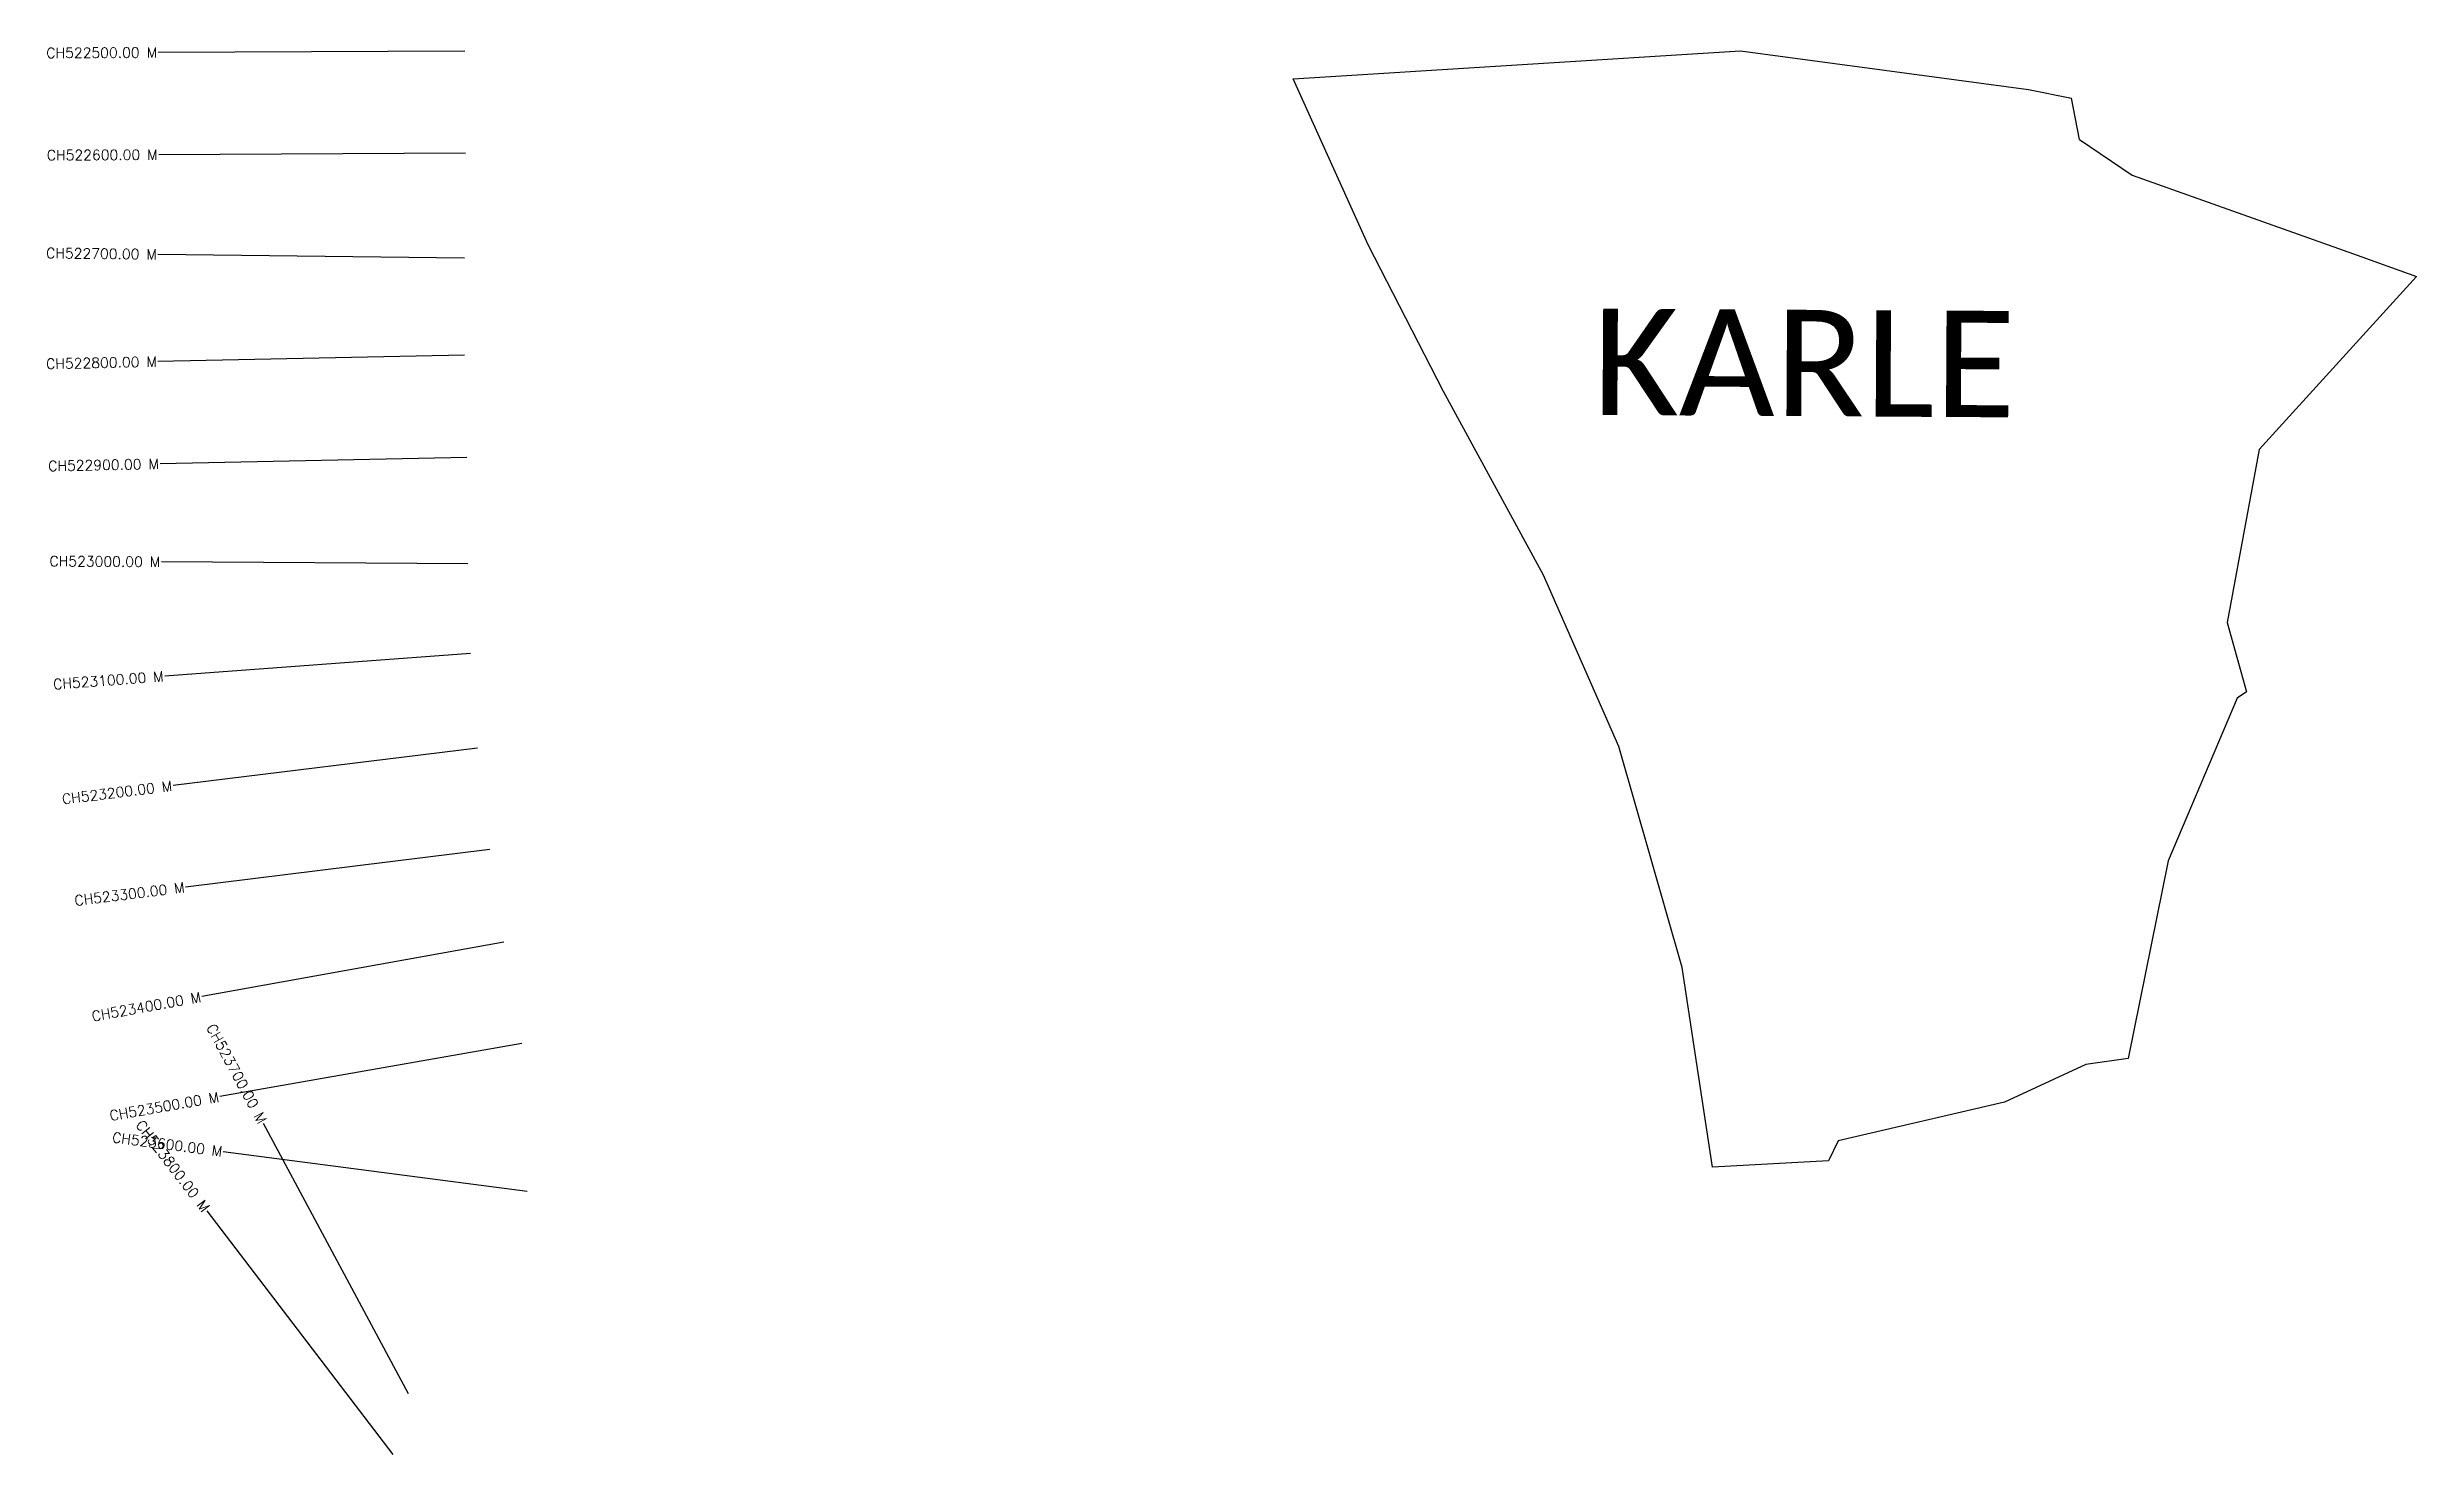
# Model space of a CAD drawing. Header units: metres. Extents: x 318113 to 320431, y 1876443 to 1877820.
import ezdxf
from ezdxf.enums import TextEntityAlignment as Align

# ---------------------------------------------------------------- set-up
doc = ezdxf.new("R2010")
doc.units = ezdxf.units.M
for name, color, linetype in [('CS', 134, 'Continuous'), ('CSMark', 6, 'Continuous'), ('village', 3, 'Continuous'), ('VILLAGE NAME', 250, 'Continuous')]:
    doc.layers.add(name, color=color, linetype=linetype)
doc.styles.get("Standard").update_dxf_attribs({"font": 'simplex.shx'})

msp = doc.modelspace()

# ---------------------------------------------------------------- linework, layer by layer
at = {"color": 6, "flags": 128}
msp.add_lwpolyline([(320101.2, 1877729.3), (320093.5, 1877769.9)], dxfattribs=at)
at = {"layer": 'CS'}
for p, q in [((318521.6, 1877816), (318221.6, 1877814.6)), ((318522.1, 1877716), (318222.1, 1877714.6)), ((318521.4, 1877613.5), (318221.4, 1877617.1)), ((318521.3, 1877518.4), (318221.4, 1877512.2)), ((318523.4, 1877418.4), (318223.4, 1877412.3)), ((318524.7, 1877314.4), (318224.7, 1877316.3)), ((318527.2, 1877226.5), (318228, 1877204.5)), ((318533.9, 1877134.1), (318236.2, 1877097.4)), ((318546.2, 1877034.9), (318248.4, 1876998.1)), ((318559.7, 1876944.3), (318264.4, 1876891)), ((318577.5, 1876845.2), (318282, 1876793.2)), ((318466.6, 1876502.5), (318324.6, 1876766.8)), ((318582.7, 1876700.2), (318285.3, 1876739.2)), ((318451.5, 1876442.9), (318269.4, 1876681.3))]:
    msp.add_line(p, q, dxfattribs=at)
at = {"layer": 'village', "color": 6}
for points in [[(320369.2, 1877617.5, 0), (320431, 1877595.5, 0), (320277, 1877426.2, 0), (320245.7, 1877257.1, 0), (320264.5, 1877189.2, 0), (320255.6, 1877182.8, 0), (320187.8, 1877023.9, 0), (320148.7, 1876830.5, 0), (320107.3, 1876824.6, 0), (320027.8, 1876787.6, 0), (319865.2, 1876749.8, 0), (319855.7, 1876730.4, 0), (319742.3, 1876724.2, 0), (319712.6, 1876919.5, 0), (319650.5, 1877135.5, 0), (319576.8, 1877303.3, 0), (319478.9, 1877482.8, 0), (319405.4, 1877626.5, 0), (319331.9, 1877788.8, 0), (319769.4, 1877816.2, 0), (320051.3, 1877778.5, 0), (320093.5, 1877769.9, 0)], [(320101.2, 1877729.3, 0), (320152.6, 1877694.6, 0), (320369.2, 1877617.5, 0), (320369.2, 1877617.5, 0)]]:
    msp.add_polyline3d(points, dxfattribs=at)

# ---------------------------------------------------------------- texts
at = {"layer": 'CSMark'}
for s, rotation, p in [('CH522500.00 M', 0.271, (318220.6, 1877814.6)), ('CH522600.00 M', 0.271, (318221.1, 1877714.6)), ('CH522700.00 M', 359.3215, (318220.4, 1877617.1)), ('CH522800.00 M', 1.1708, (318220.4, 1877512.2)), ('CH522900.00 M', 1.1708, (318222.4, 1877412.2)), ('CH523000.00 M', 359.6289, (318223.7, 1877316.3)), ('CH523100.00 M', 4.2074, (318227, 1877204.4)), ('CH523200.00 M', 7.0279, (318235.2, 1877097.3)), ('CH523300.00 M', 7.0279, (318247.4, 1876998)), ('CH523400.00 M', 10.2396, (318263.4, 1876890.8)), ('CH523700.00 M', 298.2478, (318324.1, 1876767.7)), ('CH523500.00 M', 9.9824, (318281, 1876793)), ('CH523800.00 M', 307.381, (318268.8, 1876682.1)), ('CH523600.00 M', 352.5248, (318284.3, 1876739.4))]:
    msp.add_text(s, height=10, rotation=rotation, dxfattribs=at).set_placement(p, align=Align.MIDDLE_RIGHT)
at = {"layer": 'VILLAGE NAME', "insert": (319625.4, 1877564), "char_height": 104.042, "attachment_point": 1, "rotation": 359.6762}
msp.add_mtext_dynamic_manual_height_columns('{\\fCalibri|b0|i0|c0|p34;KARLE}', width=619.922, gutter_width=520.2, heights=[0], dxfattribs=at)
msp.add_mtext_dynamic_manual_height_columns('{\\fCalibri|b0|i0|c0|p34;KARLE}', width=619.922, gutter_width=520.2, heights=[0], dxfattribs=at)

doc.saveas('drawing.dxf')
